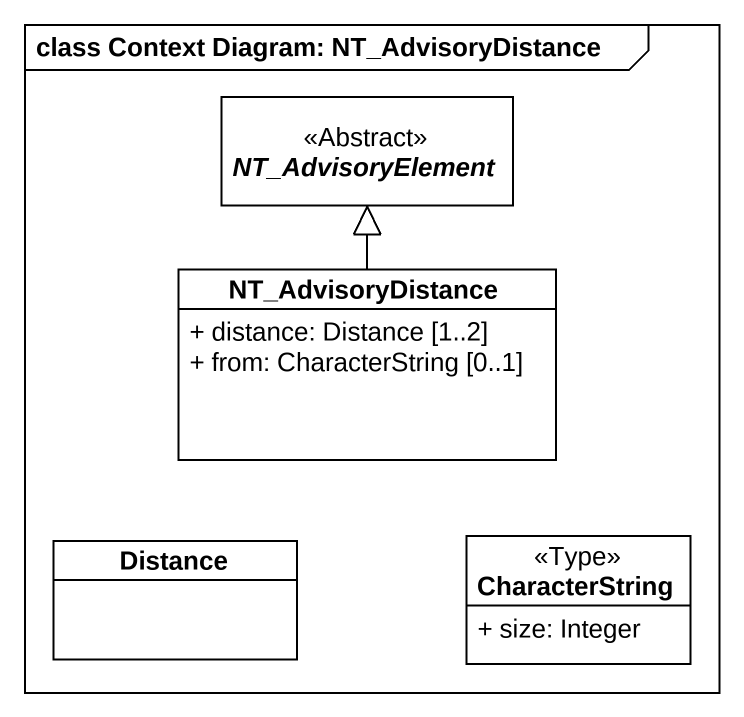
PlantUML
@startuml
mainframe class Context Diagram: NT_AdvisoryDistance
hide circle
hide empty members
skinparam classAttributeIconSize 0
abstract class NT_AdvisoryElement <<Abstract>>
class NT_AdvisoryDistance {
  + distance: Distance [1..2]
  + from: CharacterString [0..1]
}
class Distance
class CharacterString <<Type>> {
  + size: Integer
}
NT_AdvisoryDistance -up-|> NT_AdvisoryElement
@enduml
